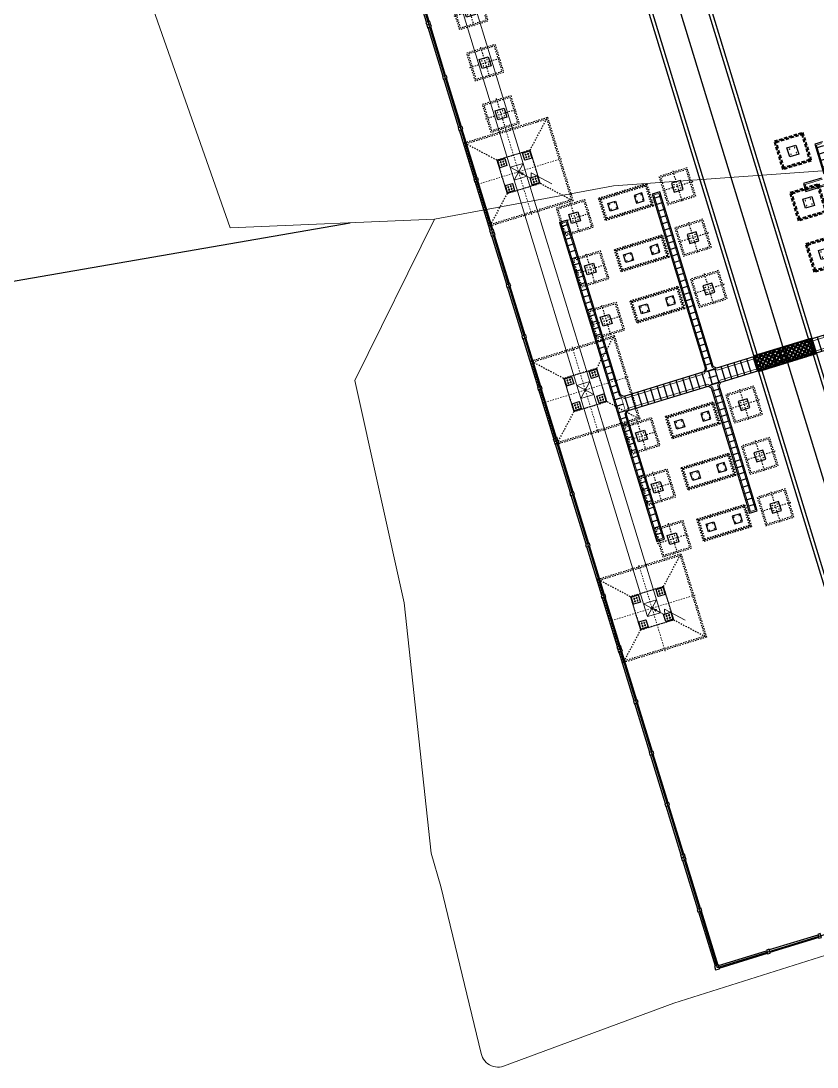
# Model space of a CAD drawing. Header units: inches. Extents: x 543393 to 2689207, y 1841861 to 9121372.
# Drawn here: x 547409.4 to 547468.8, y 1841861.3 to 1841939.3 of the extents above; entities that cross this region are included whole.
import ezdxf

# ---------------------------------------------------------------- set-up
doc = ezdxf.new("R2010")
doc.units = ezdxf.units.IN
doc.header["$MEASUREMENT"] = 0
for name, pattern in [('02 Xref HH1 MBXD$0$HIDDEN', [0.375, 0.25, -0.125]), ('02 Xref HH1 NDK$0$DASHDOT', [1, 0.5, -0.25, 0, -0.25]), ('02 Xref KB1 MBTB$0$HIDDEN', [0.375, 0.25, -0.125]), ('DASHDOT', [1, 0.5, -0.25, 0, -0.25]), ('DASHED2', [0.375, 0.25, -0.125]), ('HIDDEN', [0.375, 0.25, -0.125])]:
    doc.linetypes.add(name, pattern=pattern)
for name, color, linetype in [('0.TEXT', 7, 'Continuous'), ('02 Xref HT MBXD V2$0$0.DUONG O TO MOI', 4, 'Continuous'), ('02 Xref HT MBXD V2$0$0.MC HH1', 3, 'Continuous'), ('0_Central_Road', 9, 'Continuous'), ('Duong', 4, 'Continuous'), ('Giai doan nay (muong cap)', 9, 'Continuous'), ('LAPMOI', 4, 'Continuous'), ('mongs tb', 4, 'Continuous'), ('PDF17_MONG', 7, 'Continuous'), ('PDF17_TAM', 8, 'Continuous'), ('XD-Mong TB', 4, 'Continuous')]:
    doc.layers.add(name, color=color, linetype=linetype)
for name, color, linetype, lineweight in [('1_Kim_CS', 1, 'Continuous', 9), ('COT THEP', 7, 'Continuous', 9), ('HTPP-220', 4, 'Continuous', 40), ('Level 10', 7, 'Continuous', 0), ('Level 30', 7, 'Continuous', 0)]:
    doc.layers.add(name, color=color, linetype=linetype, lineweight=lineweight)

# ---------------------------------------------------------------- blocks, each defined once
blk = doc.blocks.new('HR')
at = {"layer": 'LAPMOI'}
for points in [[(197005, 65096), (197205, 65096), (197205, 65396), (197005, 65396)], [(201005, 65096), (201205, 65096), (201205, 65396), (201005, 65396)]]:
    blk.add_lwpolyline(points, close=True, dxfattribs=at)
for points in [[(197205, 65346), (201005, 65346)], [(197205, 65146), (201005, 65146)]]:
    blk.add_lwpolyline(points, dxfattribs=at)
blk = doc.blocks.new('MT12')
at = {"color": 8, "linetype": '02 Xref KB1 MBTB$0$HIDDEN', "ltscale": 30}
for points in [[(-3250, -3250), (3250, -3250), (3250, 3250), (-3250, 3250)], [(-3150, -3150), (3150, -3150), (3150, 3150), (-3150, 3150)], [(-1291, 1291), (1291, 1291), (1291, -1291), (-1291, -1291)]]:
    blk.add_lwpolyline(points, close=True, dxfattribs=at)
for points in [[(-1291, 1291), (-3150, 3150)], [(1291, 1291), (3150, 3150)], [(-1291, -1291), (-3150, -3150)], [(1291, -1291), (3150, -3150)]]:
    blk.add_lwpolyline(points, dxfattribs=at)
for points in [[(-1241, 691), (-691, 691), (-691, 1241), (-1241, 1241)], [(691, 691), (1241, 691), (1241, 1241), (691, 1241)], [(-1241, -1241), (-691, -1241), (-691, -691), (-1241, -691)], [(691, -1241), (1241, -1241), (1241, -691), (691, -691)]]:
    blk.add_lwpolyline(points, close=True)
at = {"layer": 'PDF17_MONG', "color": 8, "linetype": 'HIDDEN', "lineweight": 25, "ltscale": 5000}
for centre in [(-1068, 1066), (-1068, 868), (-867, 1066), (-867, 868), (864, 1066), (864, 868), (1065, 1066), (1065, 868), (-1068, -866), (-1068, -1064), (-867, -866), (-867, -1064), (864, -866), (864, -1064), (1065, -866), (1065, -1064)]:
    blk.add_circle(centre, 27.8, dxfattribs=at)
at = {"layer": 'PDF17_TAM', "color": 8, "linetype": 'DASHDOT', "lineweight": 18, "ltscale": 20}
for points in [[(0, 3350), (0, -3350)], [(-3350, 0), (3350, 0)]]:
    blk.add_lwpolyline(points, dxfattribs=at)
at = {"layer": 'PDF17_TAM', "color": 8, "linetype": 'HIDDEN', "lineweight": 18, "ltscale": 5000}
for points in [[(-1006, 1065), (-1132, 1065)], [(-1006, 867), (-1132, 867)], [(-1066, 1128), (-1066, 1000)], [(-1066, 804), (-1066, 932)], [(-926, 1065), (-800, 1065)], [(-926, 867), (-800, 867)], [(-866, 1128), (-866, 1000)], [(-866, 804), (-866, 932)], [(926, 1065), (800, 1065)], [(926, 867), (800, 867)], [(866, 1128), (866, 1000)], [(866, 804), (866, 932)], [(1006, 1065), (1132, 1065)], [(1006, 867), (1132, 867)], [(1066, 1128), (1066, 1000)], [(1066, 804), (1066, 932)], [(-1006, -867), (-1132, -867)], [(-1006, -1065), (-1132, -1065)], [(-1066, -804), (-1066, -932)], [(-1066, -1128), (-1066, -1000)], [(-926, -867), (-800, -867)], [(-926, -1065), (-800, -1065)], [(-866, -804), (-866, -932)], [(-866, -1128), (-866, -1000)], [(926, -867), (800, -867)], [(926, -1065), (800, -1065)], [(866, -804), (866, -932)], [(866, -1128), (866, -1000)], [(1006, -867), (1132, -867)], [(1006, -1065), (1132, -1065)], [(1066, -804), (1066, -932)], [(1066, -1128), (1066, -1000)]]:
    blk.add_lwpolyline(points, dxfattribs=at)
blk = doc.blocks.new('X220 NC')
at = {"color": 0, "linetype": 'ByBlock', "lineweight": -2, "ltscale": 4500}
for p, q in [((3752640, -136418), (3751640, -137418)), ((3751640, -136418), (3752640, -137418)), ((3751640, -153418), (3751640, -137418)), ((3752640, -153418), (3752640, -137418)), ((3752640, -153418), (3751640, -154418)), ((3751640, -153418), (3752640, -154418))]:
    blk.add_line(p, q, dxfattribs=at)
for points in [[(3753431, -138209), (3750849, -138209), (3750849, -135627), (3753431, -135627)], [(3750899, -135677), (3751449, -135677), (3751449, -136227), (3750899, -136227)], [(3753381, -135677), (3752831, -135677), (3752831, -136227), (3753381, -136227)], [(3751640, -137418), (3752640, -137418), (3752640, -136418), (3751640, -136418)], [(3752640, -137418), (3751640, -137418), (3751640, -136418), (3752640, -136418)], [(3750899, -138159), (3751449, -138159), (3751449, -137609), (3750899, -137609)], [(3753381, -138159), (3752831, -138159), (3752831, -137609), (3753381, -137609)], [(3753431, -152627), (3750849, -152627), (3750849, -155209), (3753431, -155209)], [(3750899, -152677), (3751449, -152677), (3751449, -153227), (3750899, -153227)], [(3753381, -152677), (3752831, -152677), (3752831, -153227), (3753381, -153227)], [(3751640, -154418), (3752640, -154418), (3752640, -153418), (3751640, -153418)], [(3751640, -153418), (3752640, -153418), (3752640, -154418), (3751640, -154418)], [(3752640, -153418), (3751640, -153418), (3751640, -154418), (3752640, -154418)], [(3750899, -155159), (3751449, -155159), (3751449, -154609), (3750899, -154609)], [(3753381, -155159), (3752831, -155159), (3752831, -154609), (3753381, -154609)]]:
    blk.add_lwpolyline(points, close=True, dxfattribs=at)
blk = doc.blocks.new('Kim_CS222')
at = {"layer": '1_Kim_CS', "color": 0, "linetype": 'ByBlock', "lineweight": -2, "ltscale": 0.5}
for p, q in [((-1050, 1403), (-228, 581)), ((-506, 506), (-228, 581)), ((0, 0), (-506, 506))]:
    blk.add_line(p, q, dxfattribs=at)
blk.add_lwpolyline([(0, 0, 0, 150, 0), (-177, 177, 150, 150, 0)], format="xyseb", dxfattribs=at)
blk = doc.blocks.new('MTB')
at = {"layer": 'mongs tb', "color": 8, "linetype": '02 Xref HH1 MBXD$0$HIDDEN', "ltscale": 30}
for points in [[(-1100, -1100), (1100, -1100), (1100, 1100), (-1100, 1100)], [(-1000, -1000), (1000, -1000), (1000, 1000), (-1000, 1000)]]:
    blk.add_lwpolyline(points, close=True, dxfattribs=at)
at = {"layer": 'mongs tb', "color": 8, "linetype": 'DASHDOT', "ltscale": 10}
for points in [[(0, 1200), (0, -1200)], [(-1200, 0), (1200, 0)]]:
    blk.add_lwpolyline(points, dxfattribs=at)
at = {"layer": 'mongs tb'}
blk.add_lwpolyline([(-350, -350), (350, -350), (350, 350), (-350, 350)], close=True, dxfattribs=at)
for centre in [(-199, 200), (201, 200), (-199, -199), (201, -199)]:
    blk.add_circle(centre, 15.1, dxfattribs=at)
blk = doc.blocks.new('MDCL -3')
at = {"color": 8, "linetype": '02 Xref HH1 MBXD$0$HIDDEN', "ltscale": 20}
for points in [[(1850, -850), (1850, 850), (-1850, 850), (-1850, -850)], [(1750, -750), (1750, 750), (-1750, 750), (-1750, -750)]]:
    blk.add_lwpolyline(points, close=True, dxfattribs=at)
at = {"color": 8, "linetype": '02 Xref HH1 NDK$0$DASHDOT', "ltscale": 10, "const_width": 0.05}
for points in [[(-1025, -962), (-1025, 971)], [(1025, -962), (1025, 971)], [(-2046, 0), (2019, 0)]]:
    blk.add_lwpolyline(points, dxfattribs=at)
at = {"layer": 'mongs tb'}
for points in [[(-725, -300), (-1325, -300), (-1325, 300), (-725, 300)], [(725, -300), (1325, -300), (1325, 300), (725, 300)]]:
    blk.add_lwpolyline(points, close=True, dxfattribs=at)
for centre in [(-1226, 200), (-825, 200), (825, 200), (1226, 200), (-1226, -200), (-825, -200), (825, -200), (1226, -200)]:
    blk.add_circle(centre, 15.4, dxfattribs=at)
blk = doc.blocks.new('GFDGDFG')
at = {"color": 8, "linetype": 'DASHED2', "ltscale": 1000}
for points in [[(-5100, -1100), (-2900, -1100), (-2900, 1100), (-5100, 1100)], [(-5000, -1000), (-3000, -1000), (-3000, 1000), (-5000, 1000)], [(-1100, -1100), (1100, -1100), (1100, 1100), (-1100, 1100)], [(-1000, -1000), (1000, -1000), (1000, 1000), (-1000, 1000)], [(2900, -1100), (5100, -1100), (5100, 1100), (2900, 1100)], [(3000, -1000), (5000, -1000), (5000, 1000), (3000, 1000)]]:
    blk.add_lwpolyline(points, close=True, dxfattribs=at)
at = {"layer": 'mongs tb'}
for points in [[(-4350, -350), (-3650, -350), (-3650, 350), (-4350, 350)], [(-350, -350), (350, -350), (350, 350), (-350, 350)], [(3650, -350), (4350, -350), (4350, 350), (3650, 350)]]:
    blk.add_lwpolyline(points, close=True, dxfattribs=at)
for centre in [(-4199, 200), (-3799, 200), (-199, 200), (201, 200), (3801, 200), (4201, 200), (-4199, -199), (-3799, -199), (-199, -199), (201, -199), (3801, -199), (4201, -199)]:
    blk.add_circle(centre, 15.1, dxfattribs=at)
blk = doc.blocks.new('*U246')
at = {"layer": '02 Xref HT MBXD V2$0$0.MC HH1', "color": 8}
blk.add_lwpolyline([(-0.55, 0), (0.55, 0)], dxfattribs=at)
blk = doc.blocks.new('*U247')
at = {"layer": '02 Xref HT MBXD V2$0$0.DUONG O TO MOI', "color": 0, "linetype": 'ByBlock', "lineweight": -2, "transparency": 16777216}
for p in [(0, 46.5), (0, 46), (0, 45.5), (0, 45), (0, 44.5), (0, 44), (0, 43.5), (0, 43), (0, 42.5), (0, 42), (0, 41.5), (0, 41), (0, 40.5), (0, 40), (0, 39.5), (0, 39), (0, 38.5), (0, 38), (0, 37.5), (0, 37), (0, 36.5), (0, 36), (0, 35.5), (0, 35), (0, 34.5), (0, 34), (0, 33.5), (0, 33), (0, 32.5), (0, 32), (0, 31.5), (0, 31), (0, 30.5), (0, 30), (0, 29.5), (0, 29), (0, 28.5), (0, 28), (0, 27.5), (0, 27), (0, 26.5), (0, 26), (0, 25.5), (0, 25), (0, 24.5), (0, 24), (0, 23.5), (0, 23), (0, 22.5), (0, 22), (0, 21.5), (0, 21), (0, 20.5), (0, 20), (0, 19.5), (0, 19), (0, 18.5), (0, 18), (0, 17.5), (0, 17), (0, 16.5), (0, 16), (0, 15.5), (0, 15), (0, 14.5), (0, 14), (0, 13.5), (0, 13), (0, 12.5), (0, 12), (0, 11.5), (0, 11), (0, 10.5), (0, 10), (0, 9.5), (0, 9), (0, 8.5), (0, 8), (0, 7.5), (0, 7), (0, 6.5), (0, 6), (0, 5.5), (0, 5), (0, 4.5), (0, 4), (0, 3.5), (0, 3), (0, 2.5), (0, 2), (0, 1.5), (0, 1), (0, 0.5), (0, 0)]:
    blk.add_blockref('*U246', p, dxfattribs=at)
blk = doc.blocks.new('*U265')
at = {"layer": '02 Xref HT MBXD V2$0$0.MC HH1', "color": 8}
blk.add_lwpolyline([(0, -0.3), (0, 0.3)], dxfattribs=at)
blk = doc.blocks.new('*U266')
at = {"layer": '0.TEXT', "color": 0, "linetype": 'ByBlock', "lineweight": -2, "transparency": 16777216}
for p in [(0, 0), (0.5, 0), (1, 0), (1.5, 0), (2, 0), (2.5, 0), (3, 0), (3.5, 0), (4, 0), (4.5, 0), (5, 0), (5.5, 0), (6, 0), (6.5, 0), (7, 0), (7.5, 0), (8, 0), (8.5, 0), (9, 0), (9.5, 0), (10, 0), (10.5, 0), (11, 0), (11.5, 0), (12, 0), (12.5, 0), (13, 0), (13.5, 0), (14, 0), (14.5, 0), (15, 0), (15.5, 0), (16, 0), (16.5, 0), (17, 0), (17.5, 0), (18, 0), (18.5, 0), (19, 0), (19.5, 0), (20, 0), (20.5, 0), (21, 0), (21.5, 0), (22, 0), (22.5, 0), (23, 0), (23.5, 0), (24, 0)]:
    blk.add_blockref('*U265', p, dxfattribs=at)
blk = doc.blocks.new('*U227')
at = {"layer": '02 Xref HT MBXD V2$0$0.MC HH1', "color": 8}
blk.add_lwpolyline([(0, -0.3), (0, 0.3)], dxfattribs=at)
blk = doc.blocks.new('*U228')
at = {"layer": '0.TEXT', "color": 0, "linetype": 'ByBlock', "lineweight": -2, "transparency": 16777216}
for p in [(0, 0), (0.5, 0), (1, 0), (1.5, 0), (2, 0), (2.5, 0), (3, 0), (3.5, 0), (4, 0), (4.5, 0), (5, 0), (5.5, 0), (6, 0), (6.5, 0), (7, 0), (7.5, 0), (8, 0), (8.5, 0), (9, 0), (9.5, 0), (10, 0), (10.5, 0), (11, 0), (11.5, 0), (12, 0), (12.5, 0), (13, 0)]:
    blk.add_blockref('*U227', p, dxfattribs=at)
blk = doc.blocks.new('*U267')
at = {"layer": '02 Xref HT MBXD V2$0$0.MC HH1', "color": 8}
blk.add_lwpolyline([(0, -0.3), (0, 0.3)], dxfattribs=at)
blk = doc.blocks.new('*U268')
at = {"layer": '0.TEXT', "color": 0, "linetype": 'ByBlock', "lineweight": -2, "transparency": 16777216}
for p in [(0, 0), (0.5, 0), (1, 0), (1.5, 0), (2, 0), (2.5, 0), (3, 0), (3.5, 0), (4, 0), (4.5, 0), (5, 0), (5.5, 0), (6, 0), (6.5, 0), (7, 0), (7.5, 0), (8, 0), (8.5, 0), (9, 0), (9.5, 0), (10, 0), (10.5, 0), (11, 0), (11.5, 0), (12, 0), (12.5, 0), (13, 0), (13.5, 0), (14, 0), (14.5, 0), (15, 0), (15.5, 0), (16, 0), (16.5, 0), (17, 0), (17.5, 0), (18, 0), (18.5, 0), (19, 0), (19.5, 0), (20, 0), (20.5, 0), (21, 0), (21.5, 0), (22, 0), (22.5, 0), (23, 0), (23.5, 0), (24, 0)]:
    blk.add_blockref('*U267', p, dxfattribs=at)

msp = doc.modelspace()

# ---------------------------------------------------------------- hatches: boundary and pattern name
at = {"layer": 'HTPP-220'}
h = msp.add_hatch(dxfattribs=at)
h.set_pattern_fill('ANSI37', color=8, scale=2, angle=107.01231)
h.set_pattern_definition([(152.0123, (547479.71042, 1841892.7703), (-0.1173205, -0.220762), []), (242.0123, (547479.71042, 1841892.7703), (0.220762, -0.1173205), [])])
h.paths.add_polyline_path([(547464.391, 1841913.172), (547464.04, 1841914.32), (547468.362, 1841915.642), (547468.713, 1841914.495)])

# ---------------------------------------------------------------- linework, layer by layer
at = {"color": 1}
msp.add_lwpolyline([(545616.628, 1842940.359), (546010.498, 1842729.511), (546730.645, 1842487.911), (546898.788, 1842362.565), (547174.932, 1842156.709), (547272.744, 1841897.085), (547363.115, 1841911.963), (547433.963, 1841924.246)], dxfattribs=at)
at = {"color": 4, "const_width": 0.05}
for points in [[(547461.259, 1841913.417), (547460.319, 1841913.129)], [(547461.581, 1841912.365), (547460.641, 1841912.077)], [(547454.545, 1841910.012), (547454.111, 1841911.43)]]:
    msp.add_lwpolyline(points, dxfattribs=at)
at = {"layer": '02 Xref HT MBXD V2$0$0.DUONG O TO MOI', "color": 3}
for points in [[(547469.159, 1841930.265), (547468.585, 1841930.09), (547469.257, 1841927.892)], [(547469.083, 1841927.564), (547467.759, 1841927.159), (547467.935, 1841926.585), (547469.259, 1841926.991)], [(547472.439, 1841916.838), (547461.259, 1841913.417), (547461.02, 1841913.544), (547457.038, 1841926.557), (547456.464, 1841926.381), (547460.446, 1841913.368), (547460.319, 1841913.129), (547454.35, 1841911.303), (547454.111, 1841911.43), (547450.129, 1841924.443), (547449.556, 1841924.267), (547456.826, 1841900.505), (547457.4, 1841900.68), (547454.545, 1841910.012), (547454.672, 1841910.251), (547460.641, 1841912.077), (547460.88, 1841911.95), (547463.735, 1841902.619), (547464.309, 1841902.794), (547461.454, 1841912.126), (547461.581, 1841912.365), (547472.761, 1841915.786)]]:
    msp.add_lwpolyline(points, dxfattribs=at)
at = {"layer": '02 Xref HT MBXD V2$0$0.DUONG O TO MOI'}
msp.add_lwpolyline([(547468.713, 1841914.495), (547468.362, 1841915.642), (547464.04, 1841914.32), (547464.391, 1841913.172)], close=True, dxfattribs=at)
at = {"layer": '0_Central_Road', "linetype": 'DASHDOT', "ltscale": 1000}
msp.add_line((547446.525, 1841979.288), (547475.198, 1841885.577), dxfattribs=at)
msp.add_lwpolyline([(547542.108, 1841963.566), (547526.016, 1842016.159), (547425.611, 1841985.438), (547461.305, 1841868.777), (547533.023, 1841890.72)], dxfattribs=at)
at = {"layer": 'Duong', "color": 8}
msp.add_lwpolyline([(547482.24, 1842002.66), (547482.503, 1842001.8, -0.414214), (547482.012, 1842000.876), (547441.362, 1841988.438), (547476.038, 1841875.104), (547531.52, 1841892.08), (547519.74, 1841930.578, -0.414214), (547521.559, 1841934), (547531.37, 1841937.002), (547530.047, 1841941.324), (547520.236, 1841938.322, -0.414214), (547516.815, 1841940.14), (547509.295, 1841964.716, -0.414214), (547512.441, 1841970.635), (547536.883, 1841978.114), (547526.098, 1842013.361), (547513.552, 1842009.522), (547522.213, 1841981.217, -0.414214), (547520.394, 1841977.796), (547511.119, 1841974.958, -0.414214), (547505.199, 1841978.103), (547496.334, 1842007.077)], format="xyb", dxfattribs=at)
at = {"layer": 'Duong'}
msp.add_lwpolyline([(547482.488, 1842002.737), (547482.752, 1842001.876, -0.414214), (547482.088, 1842000.627), (547441.687, 1841988.266), (547476.211, 1841875.429), (547531.195, 1841892.252), (547519.492, 1841930.502, -0.414214), (547521.483, 1841934.248), (547531.045, 1841937.174), (547529.875, 1841940.999), (547520.312, 1841938.073, -0.414214), (547516.566, 1841940.064), (547509.047, 1841964.64, -0.414214), (547512.365, 1841970.884), (547536.558, 1841978.286), (547525.908, 1842013.093), (547513.86, 1842009.407), (547522.461, 1841981.293, -0.414214), (547520.47, 1841977.547), (547511.195, 1841974.709, -0.414214), (547504.951, 1841978.027), (547496.086, 1842007.001)], format="xyb", dxfattribs=at)
msp.add_lwpolyline([(547522.532, 1841900.059), (547493.859, 1841993.771, 0.414214), (547486.366, 1841997.753), (547452.42, 1841987.366, 0.414214), (547448.438, 1841979.874), (547477.11, 1841886.162, 0.414214), (547484.603, 1841882.18), (547518.55, 1841892.566, 0.414214)], format="xyb", close=True, dxfattribs=at)
at = {"layer": 'Duong', "color": 8}
msp.add_lwpolyline([(547486.442, 1841997.504), (547452.496, 1841987.118, 0.414214), (547448.686, 1841979.95), (547477.359, 1841886.238, 0.414214), (547484.527, 1841882.429), (547518.474, 1841892.815, 0.414214), (547522.283, 1841899.983), (547493.61, 1841993.695, 0.414214)], format="xyb", close=True, dxfattribs=at)
at = {"layer": 'Giai doan nay (muong cap)', "color": 8, "linetype": '02 Xref HH1 MBXD$0$HIDDEN', "lineweight": 15, "ltscale": 1000}
for points in [[(547469.092, 1841930.14), (547468.71, 1841930.023), (547469.371, 1841927.861)], [(547469.172, 1841927.487), (547467.884, 1841927.093), (547468.001, 1841926.71), (547469.289, 1841927.104)], [(547472.475, 1841916.692), (547461.311, 1841913.276), (547460.936, 1841913.475), (547456.972, 1841926.432), (547456.589, 1841926.315), (547460.554, 1841913.358), (547460.355, 1841912.983), (547454.402, 1841911.162), (547454.027, 1841911.361), (547450.063, 1841924.318), (547449.68, 1841924.201), (547456.892, 1841900.63), (547457.275, 1841900.747), (547454.437, 1841910.022), (547454.636, 1841910.397), (547460.589, 1841912.218), (547460.963, 1841912.019), (547463.801, 1841902.743), (547464.184, 1841902.861), (547461.346, 1841912.136), (547461.545, 1841912.511), (547472.709, 1841915.927)]]:
    msp.add_lwpolyline(points, dxfattribs=at)
at = {"layer": 'LAPMOI'}
for points in [[(547459.932, 1841872.916), (547461.164, 1841868.891)], [(547460.127, 1841872.976), (547461.358, 1841868.95)], [(547461.419, 1841868.916), (547465.005, 1841870.014)], [(547461.478, 1841868.725), (547465.064, 1841869.822)]]:
    msp.add_lwpolyline(points, dxfattribs=at)
msp.add_lwpolyline([(547461.492, 1841868.677), (547461.405, 1841868.964), (547461.118, 1841868.876), (547461.205, 1841868.59)], close=True, dxfattribs=at)
at = {"layer": 'Level 10', "color": 7, "lineweight": 0, "flags": 128}
msp.add_lwpolyline([(547440.24, 1841924.51), (547453.59, 1841927), (547474.35, 1841928.48)], dxfattribs=at)
at = {"layer": 'Level 30', "color": 5, "lineweight": 0, "flags": 128}
for points in [[(547413.28, 1841984.203), (547413.1, 1841982.59), (547410.16, 1841970.92), (547410.005, 1841969.414), (547410.775, 1841966.649), (547416.132, 1841949.181), (547425.017, 1841923.869)], [(547425.017, 1841923.869), (547440.24, 1841924.51), (547453.59, 1841927), (547474.35, 1841928.48), (547493, 1841931.12), (547530.61, 1841932.41), (547543.9, 1841937.15), (547545.986, 1841957.844)], [(547425.017, 1841923.869), (547440.24, 1841924.51), (547453.59, 1841927), (547474.35, 1841928.48), (547493, 1841931.12), (547530.61, 1841932.41), (547543.9, 1841937.15), (547545.986, 1841957.844)], [(547440.24, 1841924.51), (547434.31, 1841912.49), (547437.98, 1841895.94), (547439.993, 1841877.289), (547439.993, 1841877.289), (547440.732, 1841874.796), (547443.722, 1841862.353), (547443.766, 1841862.207), (547443.827, 1841862.068), (547443.904, 1841861.935), (547443.997, 1841861.812), (547444.103, 1841861.701), (547444.222, 1841861.602), (547444.351, 1841861.518), (547444.49, 1841861.45), (547444.636, 1841861.398), (547444.786, 1841861.364), (547444.939, 1841861.348), (547445.092, 1841861.35), (547445.243, 1841861.369), (547445.391, 1841861.406), (547458.098, 1841866.113), (547471.777, 1841870.421)], [(547440.24, 1841924.51), (547434.31, 1841912.49), (547437.98, 1841895.94), (547439.993, 1841877.289), (547439.993, 1841877.289), (547440.732, 1841874.796), (547443.722, 1841862.353), (547443.766, 1841862.207), (547443.827, 1841862.068), (547443.904, 1841861.935), (547443.997, 1841861.812), (547444.103, 1841861.701), (547444.222, 1841861.602), (547444.351, 1841861.518), (547444.49, 1841861.45), (547444.636, 1841861.398), (547444.786, 1841861.364), (547444.939, 1841861.348), (547445.092, 1841861.35), (547445.243, 1841861.369), (547445.391, 1841861.406), (547458.098, 1841866.113), (547471.777, 1841870.421)]]:
    msp.add_lwpolyline(points, dxfattribs=at)

# ---------------------------------------------------------------- block references
at = {"layer": '0.TEXT', "rotation": 107.0123114188912}
for name, p in [('*U228', (547472.763, 1841917.46)), ('*U268', (547463.876, 1841903.185)), ('*U266', (547456.967, 1841901.071))]:
    msp.add_blockref(name, p, dxfattribs=at)
at = {"layer": '02 Xref HT MBXD V2$0$0.DUONG O TO MOI', "rotation": 107.0123114188912}
msp.add_blockref('*U247', (547499.07, 1841924.411), dxfattribs=at)
at = {"layer": '1_Kim_CS', "xscale": -0.0015, "yscale": 0.0015, "zscale": 0.0015, "rotation": 287.0123114188912}
for p in [(547446.515, 1841928.043), (547456.462, 1841895.531)]:
    msp.add_blockref('Kim_CS222', p, dxfattribs=at)
at = {"layer": 'COT THEP', "xscale": 0.001, "yscale": 0.001, "zscale": 0.001, "rotation": 17.01231141889117}
for p in [(543813.529, 1840977.436), (543818.503, 1840961.18), (543823.477, 1840944.923)]:
    msp.add_blockref('X220 NC', p, dxfattribs=at)
at = {"layer": 'HTPP-220', "yscale": 0.001, "zscale": 0.001}
for name, p, xscale, rotation in [('MTB', (547442.858, 1841939.996), -0.001, 107.0123114188912), ('MTB', (547444.028, 1841936.171), -0.001, 107.0123114188912), ('MTB', (547445.199, 1841932.346), -0.001, 107.0123114188912), ('GFDGDFG', (547468.129, 1841925.768), -0.001, 107.0123114188912), ('MTB', (547458.353, 1841926.959), 0.001, 287.0123114188912), ('MDCL -3', (547454.528, 1841925.789), -0.001, 17.01231141889109), ('MTB', (547450.703, 1841924.618), -0.001, 107.0123114188912), ('MTB', (547459.524, 1841923.134), 0.001, 287.0123114188912), ('MDCL -3', (547455.698, 1841921.964), -0.001, 17.01231141889109), ('MTB', (547451.873, 1841920.793), -0.001, 107.0123114188912), ('MTB', (547460.694, 1841919.309), 0.001, 287.0123114188912), ('MDCL -3', (547456.869, 1841918.139), -0.001, 17.01231141889109), ('MTB', (547453.043, 1841916.968), -0.001, 107.0123114188912), ('MTB', (547463.327, 1841910.703), 0.001, 287.0123114188912), ('MDCL -3', (547459.502, 1841909.533), -0.001, 17.01231141889109), ('MTB', (547455.677, 1841908.362), -0.001, 107.0123114188912), ('MTB', (547464.498, 1841906.878), 0.001, 287.0123114188912), ('MDCL -3', (547460.672, 1841905.708), -0.001, 17.01231141889109), ('MTB', (547456.847, 1841904.537), -0.001, 107.0123114188912), ('MTB', (547465.668, 1841903.053), 0.001, 287.0123114188912), ('MDCL -3', (547461.842, 1841901.883), -0.001, 17.01231141889109), ('MTB', (547458.017, 1841900.712), -0.001, 107.0123114188912)]:
    msp.add_blockref(name, p, dxfattribs=dict(at, xscale=xscale, rotation=rotation))
at = {"layer": 'LAPMOI', "xscale": 0.001, "yscale": 0.001, "zscale": 0.001}
for p, rotation in [((547559.841, 1841769.727), 107.0123114188912), ((547561.075, 1841765.692), 107.0123114188912), ((547562.246, 1841761.867), 107.0123114188912), ((547563.416, 1841758.042), 107.0123114188912), ((547564.586, 1841754.217), 107.0123114188912), ((547565.821, 1841750.182), 107.0123114188912), ((547566.991, 1841746.357), 107.0123114188912), ((547568.162, 1841742.532), 107.0123114188912), ((547569.332, 1841738.707), 107.0123114188912), ((547570.567, 1841734.671), 107.0123114188912), ((547571.737, 1841730.846), 107.0123114188912), ((547572.907, 1841727.021), 107.0123114188912), ((547574.078, 1841723.196), 107.0123114188912), ((547575.312, 1841719.161), 107.0123114188912), ((547576.483, 1841715.336), 107.0123114188912), ((547577.653, 1841711.511), 107.0123114188912), ((547578.823, 1841707.686), 107.0123114188912), ((547580.058, 1841703.651), 107.0123114188912), ((547638.345, 1841991.177), 197.0123114188912)]:
    msp.add_blockref('HR', p, dxfattribs=dict(at, rotation=rotation))
at = {"layer": 'XD-Mong TB', "xscale": -0.001, "yscale": 0.001, "zscale": 0.001, "rotation": 107.0123114188912}
for p in [(547446.516, 1841928.043), (547451.489, 1841911.787), (547456.463, 1841895.531)]:
    msp.add_blockref('MT12', p, dxfattribs=at)

doc.saveas('drawing.dxf')
